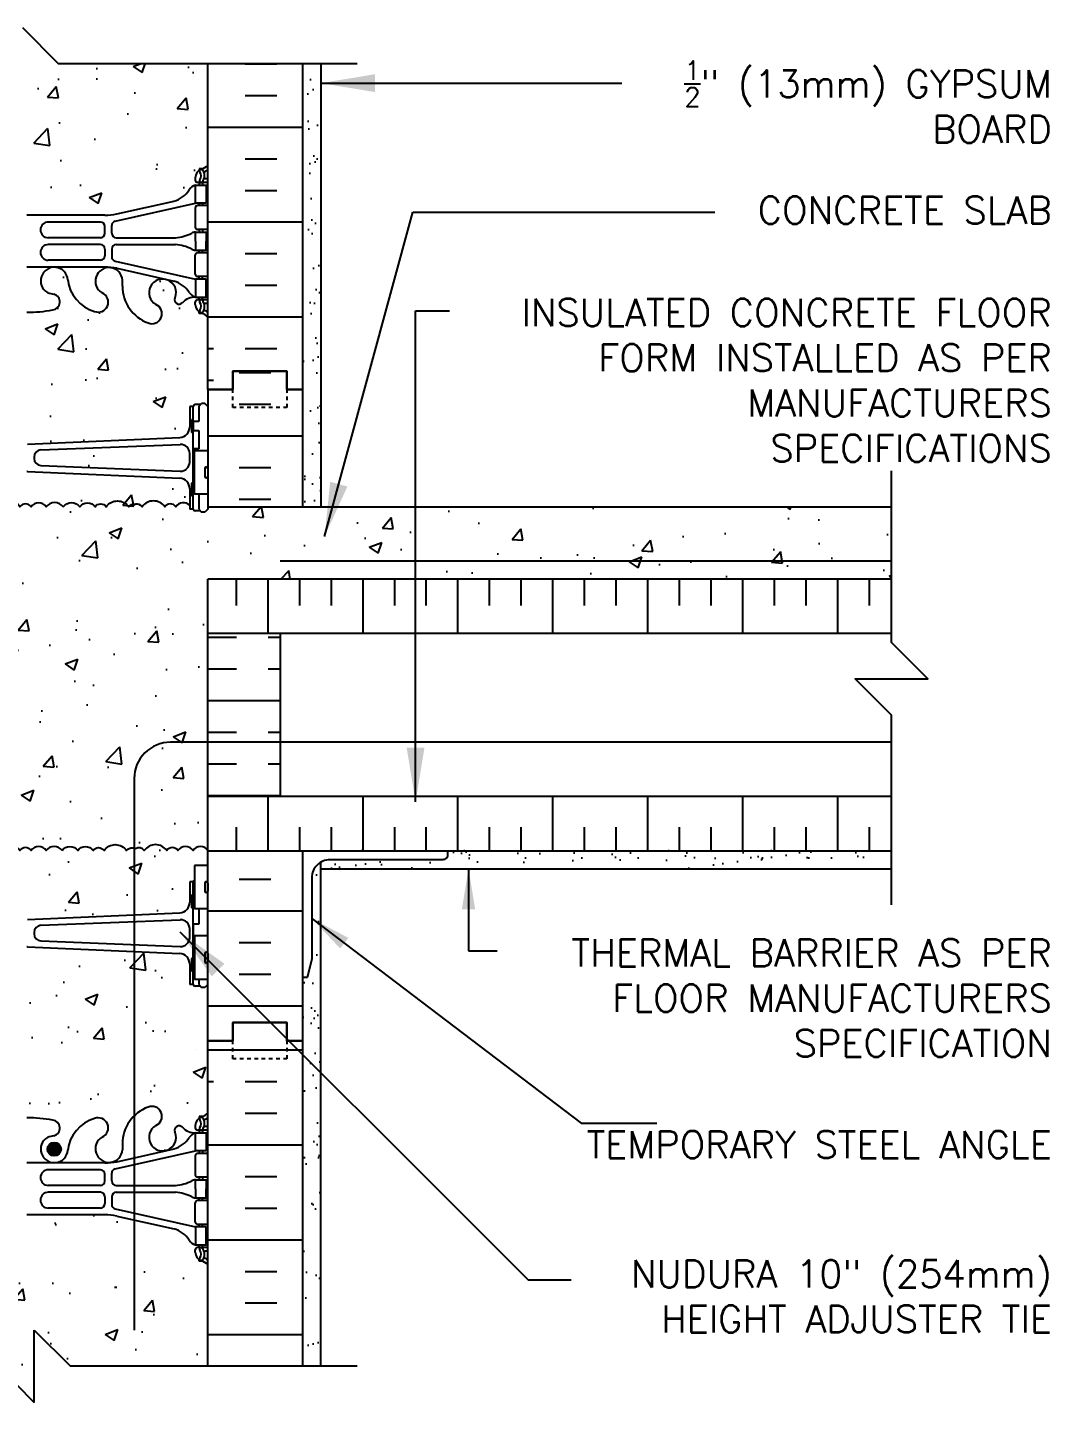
# Model space of a CAD drawing. Header units: inches. Extents: x 222.8 to 277, y 100 to 161.4.
# Drawn here: x 248.77 to 277.02, y 123.42 to 161.42 of the extents above; entities that cross this region are included whole.
import ezdxf

# ---------------------------------------------------------------- set-up
doc = ezdxf.new("R2010")
doc.units = ezdxf.units.IN
doc.header["$LTSCALE"] = 0.5
doc.header["$MEASUREMENT"] = 0
doc.linetypes.add('DASHED2', pattern=[0.375, 0.25, -0.125])
for name, color, linetype in [('HATCH', 12, 'Continuous'), ('line25', 2, 'Continuous'), ('LINE3', 3, 'Continuous'), ('LINE50', 5, 'Continuous'), ('LINE9', 9, 'Continuous'), ('TEXT', 4, 'Continuous'), ('Web_Edge', 9, 'Continuous')]:
    doc.layers.add(name, color=color, linetype=linetype)
doc.styles.add('DIM', font='romans.shx', dxfattribs={"width": 0.7})
doc.styles.add('ROMANS', font='romans.shx', dxfattribs={"height": 0.75})
doc.styles.get("Standard").update_dxf_attribs({"font": 'romans.shx', "height": 0.75})
doc.linetypes.add('STEEL', pattern='A,0.5,-0.2,["X",Standard,S=0.1,R=0,X=-0.1,Y=-0.05],-0.1', length=0.8)
doc.dimstyles.new('ext_12', dxfattribs={"dimscale": 12, "dimtxt": 0.09375, "dimasz": 0.09375, "dimexe": 0.09375, "dimexo": 0.0625, "dimgap": 0.0625, "dimtad": 1, "dimdec": 1, "dimzin": 2, "dimdsep": 46, "dimlunit": 4, "dimtxsty": 'DIM', "dimcen": 0.09, "dimdle": 0.09375, "dimclrt": 4, "dimadec": 0, "dimazin": 0, "dimtfac": 1, "dimtdec": 1, "dimtmove": 2, "dimatfit": 3, "dimfxl": 1, "dimfrac": 2, "dimtolj": 1, "dimtzin": 0, "dimarcsym": 0})
doc.dimstyles.new('ext_8', dxfattribs={"dimscale": 8, "dimtxt": 0.09375, "dimasz": 0.09375, "dimexe": 0.09375, "dimexo": 0.0625, "dimgap": 0.0625, "dimtad": 1, "dimdec": 1, "dimzin": 3, "dimdsep": 46, "dimlunit": 4, "dimtxsty": 'DIM', "dimcen": 0.09, "dimdle": 0.09375, "dimclrt": 4, "dimadec": 0, "dimazin": 0, "dimtfac": 1, "dimtdec": 1, "dimtmove": 2, "dimatfit": 3, "dimfxl": 1, "dimfrac": 2, "dimtolj": 1, "dimtzin": 0, "dimarcsym": 0})
pattern_1 = [(37.5, (58.62235, 5.7645), (-0.0314967, 0.963412), [0, -0.76, 0, -0.85, 0, -0.8125]), (7.5, (58.6224, 5.7645), (0.8848884, 1.411073), [0, -0.41, 0, -0.685, 0, -0.2625]), (327.5, (58.00735, 5.7645), (1.557071, 0.0028295), [0, -0.25, 0, -0.9, 0, -1.175]), (317.5, (58.0074, 5.7645), (1.503063, 0.438838), [0, -0.125, 0, -0.59, 0, -0.675])]

msp = doc.modelspace()

# ---------------------------------------------------------------- hatches: boundary and pattern name
at = {"layer": 'HATCH'}
h = msp.add_hatch(dxfattribs=at)
h.set_pattern_fill('AR-CONC', color=256, scale=0.5)
h.set_pattern_definition([(50, (0, 0), (3.5863, -0.31376), [0.375, -4.125]), (355, (0, 0), (-0.693757, 3.76096), [0.3, -3.3]), (100.4514, (0.299, -0.026), (2.892544, 3.4472), [0.3187, -3.50571]), (46.1842, (0, 1), (5.336207, -0.827596), [0.5625, -6.1875]), (96.6356, (0.4447, 0.931), (4.67331, 4.87059), [0.47805, -5.25857]), (351.1842, (0, 1), (4.67331, 4.87059), [0.45, -4.95]), (21, (0.5, 0.75), (2.984535, -2.013094), [0.375, -4.125]), (326, (0.5, 0.75), (1.216577, 3.62575), [0.3, -3.3]), (71.4514, (0.7487, 0.5822), (4.20111, 1.612656), [0.3187, -3.50571]), (37.5, (0, 0), (0.0607993, 1.6644693), [0, -3.26, 0, -3.35, 0, -3.3125]), (7.5, (0, 0), (1.315348, 1.972059), [0, -1.91, 0, -3.185, 0, -1.2625]), (327.5, (-1.115, 0), (2.669112, -0.1127744), [0, -1.25, 0, -3.9, 0, -5.175]), (317.5, (-1.615, 0), (2.91593, 0.500525), [0, -1.625, 0, -2.59, 0, -3.675])])
h.paths.add_polyline_path([(253.755, 160.424), (249.63, 160.424), (248.63, 161.424), (248.63, 159.424), (247.63, 160.424), (243.755, 160.424), (243.755, 157.617, 0.088416), (243.901, 157.519), (243.991, 157.519), (243.991, 157.478, -0.249069), (244.101, 157.271), (244.101, 157.203, -0.414214), (244.039, 157.141), (243.991, 157.141), (243.991, 157.071), (244.096, 157.071, -0.155529), (244.272, 156.936, 0.180914), (244.69, 156.625), (246.27, 156.272, 0.054974), (246.597, 156.236), (248.755, 156.236), (250.913, 156.236, 0.054974), (251.24, 156.272), (252.821, 156.625, 0.180914), (253.238, 156.936, -0.155529), (253.414, 157.071), (253.519, 157.071), (253.519, 157.141), (253.472, 157.141, -0.414214), (253.409, 157.203), (253.409, 157.271, -0.249069), (253.519, 157.478), (253.519, 157.519), (253.609, 157.519, 0.08841), (253.755, 157.617)])
h.paths.add_polyline_path([(253.755, 153.424, 0.08841), (253.609, 153.522), (253.519, 153.522), (253.519, 153.563, -0.249069), (253.409, 153.771), (253.409, 153.838, -0.414214), (253.472, 153.901), (253.519, 153.901), (253.519, 153.971), (253.414, 153.971, 0.231736), (253.056, 153.819, -0.8344), (252.845, 153.945), (252.857, 153.966, 2.155404), (252.318, 153.772, -1), (252.104, 153.261, -0.311223), (251.395, 154.277), (251.396, 154.442, 1.661382), (250.835, 154.089, -1), (250.621, 153.578, -0.30095), (249.885, 154.45, 1.661382), (249.324, 154.098, 0.055617), (249.503, 154.052, -0.843243), (249.469, 153.62, -0.047544), (248.755, 153.555, -0.047544), (248.041, 153.62, -0.843243), (248.007, 154.052, 0.055617), (248.186, 154.098, 1.661382), (247.625, 154.45, -0.30095), (246.889, 153.578, -1), (246.675, 154.089, 1.661382), (246.114, 154.442), (246.115, 154.277, -0.311223), (245.406, 153.261, -1), (245.192, 153.772, 2.155404), (244.654, 153.966), (244.665, 153.945, -0.834375), (244.454, 153.819, 0.23174), (244.096, 153.971), (243.991, 153.971), (243.991, 153.901), (244.039, 153.901, -0.414214), (244.101, 153.838), (244.101, 153.771, -0.249069), (243.991, 153.563), (243.991, 153.522), (243.901, 153.522, 0.088416), (243.755, 153.424), (243.755, 151.424), (243.755, 150.953), (243.835, 151.033), (243.925, 151.033), (243.955, 151.003), (244.105, 151.003, -0.414214), (244.155, 150.953), (244.255, 150.953), (244.255, 150.392, 0.390098), (244.53, 150.093), (248.739, 149.909, 0.020761), (248.755, 149.909, 0.020761), (248.772, 149.909), (252.98, 150.093, 0.390098), (253.255, 150.392), (253.255, 150.953), (253.355, 150.953, -0.414214), (253.405, 151.003), (253.505, 151.003), (253.555, 151.003), (253.585, 151.033), (253.675, 151.033), (253.755, 150.953), (253.755, 151.424)])
h.paths.add_polyline_path([(248.555, 149.515, -0.390098), (248.372, 149.316), (244.515, 149.164, -0.425773), (244.255, 149.414), (244.255, 149.652, -0.425773), (244.515, 149.902), (248.372, 149.75, -0.390098), (248.555, 149.551)])
h.paths.add_polyline_path([(253.255, 149.414, -0.425773), (252.995, 149.164), (249.139, 149.316, -0.390098), (248.955, 149.515), (248.955, 149.551, -0.390098), (249.139, 149.75), (252.995, 149.902, -0.425773), (253.255, 149.652)])
h.paths.add_polyline_path([(252.98, 148.973), (248.772, 149.157, 0.020761), (248.755, 149.157, 0.020761), (248.739, 149.157), (244.53, 148.973, 0.390098), (244.255, 148.674), (244.255, 148.263, -0.174031), (244.375, 148.179, -0.520567), (244.866, 148.179, -0.520567), (245.321, 148.179, -0.520567), (245.521, 148.179, -0.520567), (245.867, 148.179, -0.520567), (246.413, 148.179, -0.520567), (246.968, 148.179, -0.520567), (247.196, 148.179, -0.520567), (247.651, 148.179, -0.520567), (247.942, 148.179, -0.520567), (248.564, 148.179, -0.520567), (248.869, 148.179, -0.520567), (249.289, 148.179, -0.48966), (249.755, 148.179, -0.48966), (250.221, 148.179, -0.520567), (250.641, 148.179, -0.520567), (250.947, 148.179, -0.520567), (251.568, 148.179, -0.307914), (251.755, 148.25, -0.307914), (251.942, 148.179, -0.520567), (252.564, 148.179, -0.520567), (252.869, 148.179, -0.458053), (253.255, 148.218), (253.255, 148.674, 0.390098)])
h.paths.add_polyline_path([(272.651, 148.174), (253.755, 148.174), (253.755, 148.113), (253.675, 148.033), (253.585, 148.033), (253.555, 148.063), (253.405, 148.063, -0.414214), (253.355, 148.113), (253.255, 148.113), (253.255, 148.218, 0.458053), (252.869, 148.179, 0.520567), (252.564, 148.179, 0.520567), (251.942, 148.179, 0.307914), (251.755, 148.25, 0.307914), (251.568, 148.179, 0.520567), (250.947, 148.179, 0.520567), (250.641, 148.179, 0.520567), (250.221, 148.179, 0.48966), (249.755, 148.179, 0.48966), (249.289, 148.179, 0.520567), (248.869, 148.179, 0.520567), (248.564, 148.179, 0.520567), (247.942, 148.179, 0.520567), (247.651, 148.179, 0.520567), (247.196, 148.179, 0.520567), (246.968, 148.179, 0.520567), (246.413, 148.179, 0.520567), (245.867, 148.179, 0.520567), (245.521, 148.179, 0.520567), (245.321, 148.179, 0.520567), (244.866, 148.179, 0.520567), (244.375, 148.179, 0.174031), (244.255, 148.263), (244.255, 148.113), (244.155, 148.113, -0.414214), (244.105, 148.063), (244.005, 148.063), (243.955, 148.063), (243.925, 148.033), (243.835, 148.033), (243.755, 148.113), (243.755, 148.174), (224.859, 148.174), (224.859, 146.174), (243.755, 146.174), (243.755, 144.674), (243.755, 140.174), (243.755, 138.674, -0.567427), (244.02, 138.679, -0.520567), (244.375, 138.679, -0.520567), (244.866, 138.679, -0.520567), (245.321, 138.679, -0.520567), (245.521, 138.679, -0.520567), (245.867, 138.679, -0.520567), (246.413, 138.679, -0.520567), (246.968, 138.679, -0.520567), (247.196, 138.679, -0.520567), (247.651, 138.679, -0.520567), (247.942, 138.679, -0.520567), (248.564, 138.679, -0.520567), (248.869, 138.679, -0.520567), (249.289, 138.679, -0.520567), (249.726, 138.679, -0.520567), (250.163, 138.679, -0.520567), (250.583, 138.679, -0.520567), (250.888, 138.679, -0.520567), (251.51, 138.679, -0.40929), (251.755, 138.724, -0.40929), (252, 138.679, -0.520567), (252.622, 138.679, -0.520567), (252.927, 138.679, -0.520567), (253.347, 138.679, -0.563786), (253.755, 138.674), (253.755, 140.174), (253.755, 144.674), (253.755, 146.174), (272.651, 146.174)])
h.paths.add_polyline_path([(253.39, 138.269), (253.755, 138.269), (253.755, 138.674, 0.563786), (253.347, 138.679, 0.520567), (252.927, 138.679, 0.520567), (252.622, 138.679, 0.520567), (252, 138.679, 0.40929), (251.755, 138.724, 0.40929), (251.51, 138.679, 0.520567), (250.888, 138.679, 0.520567), (250.583, 138.679, 0.520567), (250.163, 138.679, 0.520567), (249.726, 138.679, 0.520567), (249.289, 138.679, 0.520567), (248.869, 138.679, 0.520567), (248.564, 138.679, 0.520567), (247.942, 138.679, 0.520567), (247.651, 138.679, 0.520567), (247.196, 138.679, 0.520567), (246.968, 138.679, 0.520567), (246.413, 138.679, 0.520567), (245.867, 138.679, 0.520567), (245.521, 138.679, 0.520567), (245.321, 138.679, 0.520567), (244.866, 138.679, 0.520567), (244.375, 138.679, 0.520567), (244.02, 138.679, 0.567427), (243.755, 138.674), (243.755, 138.269), (244.12, 138.269), (244.12, 137.864, -0.327813), (244.155, 137.816), (244.255, 137.816), (244.255, 137.255, 0.390098), (244.53, 136.956), (248.739, 136.772, 0.020761), (248.755, 136.771, 0.020761), (248.772, 136.772), (252.98, 136.956, 0.390098), (253.255, 137.255), (253.255, 137.816), (253.355, 137.816, -0.327813), (253.39, 137.864)])
h.paths.add_polyline_path([(253.755, 134.976), (253.675, 134.896), (253.585, 134.896), (253.555, 134.926), (253.405, 134.926, -0.414214), (253.355, 134.976), (253.255, 134.976), (253.255, 135.537, 0.390098), (252.98, 135.836), (248.772, 136.019, 0.020761), (248.755, 136.02, 0.020761), (248.739, 136.019), (244.53, 135.836, 0.390098), (244.255, 135.537), (244.255, 134.976), (244.155, 134.976, -0.414214), (244.105, 134.926), (244.005, 134.926), (243.955, 134.926), (243.925, 134.896), (243.835, 134.896), (243.755, 134.976), (243.755, 133.424), (243.755, 131.424, 0.088416), (243.901, 131.327), (243.991, 131.327), (243.991, 131.285, -0.249069), (244.101, 131.078), (244.101, 131.011, -0.414214), (244.039, 130.948), (243.991, 130.948), (243.991, 130.878), (244.096, 130.878, 0.231736), (244.454, 131.029, -0.8344), (244.665, 130.904), (244.654, 130.882, 2.155404), (245.192, 131.077, -1), (245.406, 131.588, -0.311223), (246.115, 130.572), (246.114, 130.407, 1.661382), (246.675, 130.76, -1), (246.889, 131.271, -0.30095), (247.625, 130.398, 1.661382), (248.186, 130.751, 0.055617), (248.007, 130.797, -0.843243), (248.041, 131.229, -0.047544), (248.755, 131.294, -0.047544), (249.469, 131.229, -0.843243), (249.503, 130.797, 0.055617), (249.324, 130.751, 1.661382), (249.885, 130.398, -0.30095), (250.621, 131.271, -1), (250.835, 130.76, 1.661382), (251.396, 130.407), (251.395, 130.572, -0.311223), (252.104, 131.588, -1), (252.318, 131.077, 2.155404), (252.857, 130.882), (252.845, 130.904, -0.834375), (253.056, 131.029, 0.23174), (253.414, 130.878), (253.519, 130.878), (253.519, 130.948), (253.472, 130.948, -0.414214), (253.409, 131.011), (253.409, 131.078, -0.249069), (253.519, 131.285), (253.519, 131.327), (253.609, 131.327, 0.08841), (253.755, 131.424), (253.755, 133.424)])
h.paths.add_polyline_path([(248.372, 136.613), (244.515, 136.764, 0.425773), (244.255, 136.515), (244.255, 136.277, 0.425773), (244.515, 136.027), (248.372, 136.179, 0.390098), (248.555, 136.378), (248.555, 136.413, 0.390098)])
h.paths.add_polyline_path([(253.255, 136.515, 0.425773), (252.995, 136.764), (249.139, 136.613, 0.390098), (248.955, 136.413), (248.955, 136.378, 0.390098), (249.139, 136.179), (252.995, 136.027, 0.425773), (253.255, 136.277)])
h.paths.add_polyline_path([(253.755, 127.232, 0.08841), (253.609, 127.329), (253.519, 127.329), (253.519, 127.371, -0.249069), (253.409, 127.578), (253.409, 127.646, -0.414214), (253.472, 127.708), (253.519, 127.708), (253.519, 127.778), (253.414, 127.778, -0.155529), (253.238, 127.912, 0.180914), (252.821, 128.224), (251.24, 128.577, 0.054974), (250.913, 128.613), (248.755, 128.613), (246.597, 128.613, 0.054974), (246.27, 128.577), (244.69, 128.224, 0.180914), (244.272, 127.912, -0.155529), (244.096, 127.778), (243.991, 127.778), (243.991, 127.708), (244.039, 127.708, -0.414214), (244.101, 127.646), (244.101, 127.578, -0.249069), (243.991, 127.371), (243.991, 127.329), (243.901, 127.329, 0.088416), (243.755, 127.232), (243.755, 124.424), (247.958, 124.424), (248.958, 123.424), (248.958, 125.424), (249.958, 124.424), (253.755, 124.424)])
h = msp.add_hatch(dxfattribs=at)
h.set_pattern_fill('AR-SAND', color=256, scale=0.5, style=0)
h.set_pattern_definition(pattern_1)
h.paths.add_polyline_path([(256.38, 148.174), (256.88, 148.174), (256.88, 160.424), (256.38, 160.424), (256.38, 151.424)])
h = msp.add_hatch(dxfattribs=at)
h.set_pattern_fill('INSUL', color=256, scale=7, style=0)
h.set_pattern_definition([(0, (58.6224, 5.7645), (0, 2.625), []), (0, (58.6224, 6.6395), (0, 2.625), [0.875, -0.875]), (0, (58.6224, 7.5145), (0, 2.625), [0.875, -0.875])])
h.paths.add_polyline_path([(256.38, 151.424), (255.943, 151.424), (255.943, 151.924), (254.443, 151.924), (254.443, 151.424), (253.755, 151.424), (253.755, 148.174), (256.38, 148.174)])
h.paths.add_polyline_path([(256.38, 138.674), (253.755, 138.674), (253.755, 133.424), (254.443, 133.424), (254.443, 133.924), (255.943, 133.924), (255.943, 133.424), (256.38, 133.424)])
h = msp.add_hatch(dxfattribs=at)
h.set_pattern_fill('INSUL', color=256, scale=7, angle=90, style=0)
h.set_pattern_definition([(90, (55.918, 8.9483), (-2.625, 2e-16), []), (90, (55.043, 8.9483), (-2.625, 2e-16), [0.875, -0.875]), (90, (54.168, 8.9483), (-2.625, 2e-16), [0.875, -0.875])])
h.paths.add_polyline_path([(272.651, 146.174), (253.755, 146.174), (253.755, 144.674), (272.651, 144.674)])
h.paths.add_polyline_path([(272.651, 138.674), (272.651, 140.174), (253.755, 140.174), (253.755, 138.674)])
h = msp.add_hatch(dxfattribs=at)
h.set_pattern_fill('INSUL', color=256, scale=7)
h.set_pattern_definition([(0, (55.918, 8.9483), (0, 2.625), []), (0, (55.918, 9.8233), (0, 2.625), [0.875, -0.875]), (0, (55.918, 10.6983), (0, 2.625), [0.875, -0.875])])
h.paths.add_polyline_path([(255.755, 141.674), (253.755, 141.674), (253.755, 140.174), (255.755, 140.174)])
h.paths.add_polyline_path([(255.755, 144.674), (253.755, 144.674), (253.755, 141.674), (255.755, 141.674)])
h = msp.add_hatch(dxfattribs=at)
h.set_pattern_fill('AR-SAND', color=256, scale=0.5, style=0)
h.set_pattern_definition(pattern_1)
h.paths.add_polyline_path([(256.88, 138.357, 0.267949), (256.63, 137.924), (256.63, 135.674), (256.505, 135.174), (256.38, 135.174), (256.38, 133.424), (256.38, 124.424), (256.88, 124.424)])
h = msp.add_hatch(dxfattribs=at)
h.set_pattern_fill('AR-SAND', color=256, scale=0.5, style=0)
h.set_pattern_definition([(37.5, (55.45795, 4.18255), (-0.0314967, 0.963412), [0, -0.76, 0, -0.85, 0, -0.8125]), (7.5, (55.458, 4.1825), (0.8848884, 1.411073), [0, -0.41, 0, -0.685, 0, -0.2625]), (327.5, (54.84295, 4.18255), (1.557071, 0.0028295), [0, -0.25, 0, -0.9, 0, -1.175]), (317.5, (54.843, 4.1825), (1.503063, 0.438838), [0, -0.125, 0, -0.59, 0, -0.675])])
h.paths.add_polyline_path([(260.38, 138.674), (260.38, 138.549, -0.414214), (260.255, 138.424), (257.13, 138.424, 0.131652), (256.88, 138.357), (256.88, 138.174), (272.651, 138.174), (272.651, 138.674)])
at = {"layer": 'LINE3'}
msp.add_hatch(color=256, dxfattribs=at).paths.add_polyline_path([(249.699, 130.426, 1), (249.324, 130.426, 1)])

# ---------------------------------------------------------------- linework, layer by layer
at = {"layer": 'HATCH'}
for p, q in [((255.667, 160.415), (254.792, 160.415)), ((255.667, 159.54), (254.792, 159.54)), ((256.38, 158.665), (253.755, 158.665)), ((255.667, 157.79), (254.792, 157.79)), ((255.667, 156.915), (254.792, 156.915)), ((256.38, 156.04), (253.755, 156.04)), ((255.667, 155.165), (254.792, 155.165)), ((255.667, 154.29), (254.792, 154.29)), ((256.38, 153.415), (253.755, 153.415)), ((253.917, 152.54), (253.755, 152.54)), ((255.667, 152.54), (254.792, 152.54)), ((253.917, 151.665), (253.755, 151.665)), ((272.651, 144.674), (253.755, 144.674)), ((272.651, 140.174), (253.755, 140.174)), ((258, 138.674), (258.026, 138.701)), ((260.829, 138.674), (260.855, 138.701)), ((266.485, 138.674), (266.512, 138.701)), ((269.314, 138.674), (269.34, 138.701)), ((253.425, 133.18), (253.425, 133.18)), ((256.38, 133.165), (253.755, 133.165)), ((253.917, 132.29), (253.755, 132.29)), ((255.667, 132.29), (254.792, 132.29)), ((255.667, 131.415), (254.792, 131.415)), ((256.38, 130.54), (253.755, 130.54)), ((255.667, 129.665), (254.792, 129.665)), ((255.667, 128.79), (254.792, 128.79)), ((256.38, 127.915), (253.755, 127.915)), ((255.667, 127.04), (254.792, 127.04)), ((255.667, 126.165), (254.792, 126.165)), ((256.38, 125.29), (253.755, 125.29))]:
    msp.add_line(p, q, dxfattribs=at)
for points in [[(249.755, 148.179, 0.48966), (249.289, 148.179, 0.520567), (248.869, 148.179, 0.520567), (248.564, 148.179, 0.520567), (247.942, 148.179, 0.520567), (247.651, 148.179, 0.520567), (247.196, 148.179, 0.520567), (246.968, 148.179, 0.520567), (246.413, 148.179, 0.520567), (245.867, 148.179, 0.520567), (245.521, 148.179, 0.520567), (245.321, 148.179, 0.520567), (244.866, 148.179, 0.520567), (244.375, 148.179, 0.174031), (244.255, 148.263, 0.174031)], [(249.755, 148.179, -0.48966), (250.221, 148.179, -0.520567), (250.641, 148.179, -0.520567), (250.947, 148.179, -0.520567), (251.568, 148.179, -0.307914), (251.755, 148.25, -0.307914)], [(253.255, 148.218, 0.458053), (252.869, 148.179, 0.520567), (252.564, 148.179, 0.520567), (251.942, 148.179, 0.307914), (251.755, 148.25)], [(249.726, 138.679, 0.520567), (249.289, 138.679, 0.520567), (248.869, 138.679, 0.520567), (248.564, 138.679, 0.520567), (247.942, 138.679, 0.520567), (247.651, 138.679, 0.520567), (247.196, 138.679, 0.520567), (246.968, 138.679, 0.520567), (246.413, 138.679, 0.520567), (245.867, 138.679, 0.520567), (245.521, 138.679, 0.520567), (245.321, 138.679, 0.520567), (244.866, 138.679, 0.520567), (244.375, 138.679, 0.520567), (244.02, 138.679, 0.567427), (243.755, 138.674)], [(249.726, 138.679, -0.520567), (250.163, 138.679, -0.520567), (250.583, 138.679, -0.520567), (250.888, 138.679, -0.520567), (251.51, 138.679, -0.40929), (251.755, 138.724, -0.40929)], [(253.755, 138.674, 0.563786), (253.347, 138.679, 0.520567), (252.927, 138.679, 0.520567), (252.622, 138.679, 0.520567), (252, 138.679, 0.40929), (251.755, 138.724)]]:
    msp.add_lwpolyline(points, format="xyb", dxfattribs=at)
at = {"layer": 'line25'}
for p, q in [((253.755, 151.424), (253.755, 160.424)), ((253.755, 151.424), (253.755, 148.174)), ((253.755, 149.729), (253.39, 149.729)), ((253.39, 148.529), (253.39, 149.729)), ((253.755, 148.529), (253.39, 148.529)), ((253.755, 148.174), (272.651, 148.174)), ((272.651, 146.174), (253.755, 146.174)), ((253.755, 144.674), (253.755, 146.174)), ((253.755, 138.674), (253.755, 140.174)), ((253.755, 133.424), (253.755, 138.674)), ((253.755, 138.674), (272.651, 138.674)), ((253.39, 138.269), (253.39, 137.069)), ((253.755, 138.269), (253.39, 138.269)), ((253.755, 137.069), (253.39, 137.069)), ((253.755, 136.319), (253.39, 136.319)), ((253.39, 136.319), (253.39, 135.119)), ((253.755, 135.119), (253.39, 135.119)), ((253.755, 124.424), (253.755, 133.424))]:
    msp.add_line(p, q, dxfattribs=at)
at = {"layer": 'LINE3', "linetype": 'STEEL'}
msp.add_line((272.651, 146.674), (255.755, 146.674), dxfattribs=at)
at = {"layer": 'LINE3'}
msp.add_lwpolyline([(272.651, 141.671), (252.722, 141.671, 0.414214), (251.722, 140.671), (251.722, 125.421)], format="xyb", dxfattribs=at)
msp.add_circle((249.511, 130.426), 0.188, dxfattribs=at)
at = {"layer": 'LINE50'}
for p, q in [((256.38, 151.424), (256.38, 160.424)), ((256.38, 148.174), (256.38, 151.424)), ((256.38, 133.424), (256.38, 138.674)), ((256.38, 124.424), (256.38, 133.424))]:
    msp.add_line(p, q, dxfattribs=at)
for points in [[(256.38, 151.424), (255.943, 151.424), (255.943, 151.924), (254.443, 151.924), (254.443, 151.424), (253.755, 151.424)], [(253.755, 151.424), (254.443, 151.424), (254.443, 151.924), (255.943, 151.924), (255.943, 151.424), (256.38, 151.424)], [(253.755, 133.424), (254.443, 133.424), (254.443, 133.924), (255.943, 133.924), (255.943, 133.424), (256.38, 133.424)], [(256.38, 133.424), (255.943, 133.424), (255.943, 133.924), (254.443, 133.924), (254.443, 133.424), (253.755, 133.424)]]:
    msp.add_lwpolyline(points, dxfattribs=at)
at = {"layer": 'LINE9'}
for p, q in [((248.63, 161.424), (249.63, 160.424)), ((257.88, 160.424), (249.63, 160.424)), ((256.88, 160.424), (256.88, 148.174)), ((253.355, 150.953), (253.255, 150.953)), ((253.255, 150.953), (253.255, 150.392)), ((253.355, 148.113), (253.355, 150.953)), ((253.355, 150.933), (253.355, 150.933)), ((253.555, 151.003), (253.405, 151.003)), ((253.505, 151.003), (253.405, 151.003)), ((253.505, 150.953), (253.585, 151.033)), ((253.505, 150.953), (253.505, 150.533)), ((253.675, 151.033), (253.585, 151.033)), ((253.755, 150.953), (253.675, 151.033)), ((253.305, 150.583), (253.305, 150.233)), ((253.355, 150.583), (253.305, 150.583)), ((253.355, 150.233), (253.305, 150.233)), ((253.505, 150.283), (253.505, 149.783)), ((248.772, 149.909), (252.98, 150.093)), ((249.139, 149.75), (252.995, 149.902)), ((248.955, 149.551), (248.955, 149.515)), ((253.255, 149.414), (253.255, 149.652)), ((248.772, 149.157), (252.98, 148.973)), ((249.139, 149.316), (252.995, 149.164)), ((253.675, 149.239), (253.675, 149.019)), ((253.675, 149.184), (253.675, 149.184)), ((253.675, 149.074), (253.675, 149.074)), ((253.715, 149.279), (253.715, 149.279)), ((253.715, 148.979), (253.715, 148.979)), ((253.755, 149.239), (253.755, 149.019)), ((253.255, 148.674), (253.255, 148.113)), ((253.355, 148.833), (253.305, 148.833)), ((253.305, 148.833), (253.305, 148.483)), ((253.355, 148.483), (253.305, 148.483)), ((253.505, 148.529), (253.505, 148.113)), ((253.355, 148.113), (253.255, 148.113)), ((253.505, 148.063), (253.405, 148.063)), ((253.555, 148.063), (253.405, 148.063)), ((253.505, 148.113), (253.585, 148.033)), ((253.675, 148.033), (253.585, 148.033)), ((253.755, 148.113), (253.675, 148.033)), ((253.755, 148.174), (253.755, 148.113)), ((253.755, 140.174), (253.755, 144.674)), ((255.755, 144.674), (255.755, 140.174)), ((256.88, 124.424), (256.88, 138.357)), ((256.88, 138.174), (272.651, 138.174)), ((253.355, 137.816), (253.255, 137.816)), ((253.255, 137.816), (253.255, 137.255)), ((253.355, 134.976), (253.355, 137.816)), ((253.355, 137.796), (253.355, 137.796)), ((253.675, 137.779), (253.675, 137.559)), ((253.675, 137.724), (253.675, 137.724)), ((253.675, 137.614), (253.675, 137.614)), ((253.715, 137.819), (253.715, 137.819)), ((253.755, 137.779), (253.755, 137.559)), ((253.305, 137.446), (253.305, 137.096)), ((253.355, 137.446), (253.305, 137.446)), ((253.715, 137.519), (253.715, 137.519)), ((248.772, 136.772), (252.98, 136.956)), ((253.355, 137.096), (253.305, 137.096)), ((253.505, 137.069), (253.505, 136.646)), ((249.139, 136.613), (252.995, 136.764)), ((253.255, 136.277), (253.255, 136.515)), ((248.955, 136.413), (248.955, 136.378)), ((249.139, 136.179), (252.995, 136.027)), ((248.772, 136.019), (252.98, 135.836)), ((253.355, 135.696), (253.305, 135.696)), ((253.305, 135.696), (253.305, 135.346)), ((253.675, 135.829), (253.675, 135.609)), ((253.675, 135.774), (253.675, 135.774)), ((253.675, 135.664), (253.675, 135.664)), ((253.715, 135.869), (253.715, 135.869)), ((253.755, 135.829), (253.755, 135.609)), ((253.255, 135.537), (253.255, 134.976)), ((253.355, 135.346), (253.305, 135.346)), ((253.715, 135.569), (253.715, 135.569)), ((253.355, 134.976), (253.255, 134.976)), ((253.505, 134.926), (253.405, 134.926)), ((253.555, 134.926), (253.405, 134.926)), ((253.505, 135.119), (253.505, 134.976)), ((253.505, 134.976), (253.585, 134.896)), ((253.755, 134.976), (253.675, 134.896)), ((253.675, 134.896), (253.585, 134.896)), ((248.958, 123.424), (248.958, 125.424)), ((248.958, 125.424), (249.958, 124.424)), ((247.958, 124.424), (248.958, 123.424)), ((257.88, 124.424), (249.958, 124.424))]:
    msp.add_line(p, q, dxfattribs=at)
at = {"layer": 'LINE9', "linetype": 'DASHED2', "ltscale": 0.15}
for points in [[(255.943, 151.424), (255.943, 151.424), (255.943, 150.924), (254.443, 150.924), (254.443, 151.424), (254.443, 151.424)], [(255.943, 133.424), (255.943, 133.424), (255.943, 132.924), (254.443, 132.924), (254.443, 133.424), (254.443, 133.424)]]:
    msp.add_lwpolyline(points, dxfattribs=at)
at = {"layer": 'LINE9'}
for points in [[(253.505, 150.533), (253.355, 150.533), (253.355, 150.283), (253.505, 150.283)], [(253.505, 149.783), (253.505, 149.783), (253.355, 149.783), (253.355, 149.283), (253.39, 149.283)], [(272.651, 137.174), (272.651, 142.424), (271.651, 143.424), (273.651, 143.424), (272.651, 144.424), (272.651, 149.174)], [(253.39, 148.533), (253.355, 148.533), (253.355, 148.783), (253.39, 148.783)], [(253.39, 137.396), (253.355, 137.396), (253.355, 137.146), (253.39, 137.146)], [(253.505, 136.646), (253.505, 136.646), (253.355, 136.646), (253.355, 136.146), (253.39, 136.146)], [(253.39, 135.396), (253.355, 135.396), (253.355, 135.646), (253.39, 135.646)]]:
    msp.add_lwpolyline(points, dxfattribs=at)
msp.add_lwpolyline([(256.38, 135.174), (256.38, 138.674), (260.38, 138.674), (260.38, 138.549, -0.414214), (260.255, 138.424), (257.13, 138.424, 0.414214), (256.63, 137.924), (256.63, 135.674), (256.505, 135.174)], format="xyb", close=True, dxfattribs=at)
for centre, radius, start, end in [((253.405, 150.953), 0.05, 90, 180), ((252.955, 150.392), 0.3, 274.7574, 0), ((249.155, 149.551), 0.2, 94.7574, 180), ((253.005, 149.652), 0.25, 0, 92.2521), ((249.155, 149.515), 0.2, 180, 265.2426), ((253.005, 149.414), 0.25, 267.7479, 0), ((248.755, 148.957), 0.2, 85.2426, 90), ((252.955, 148.674), 0.3, 0, 85.2426), ((253.715, 149.239), 0.04, 90, 180), ((253.715, 149.019), 0.04, 180, 270), ((253.715, 149.239), 0.04, 0, 90), ((253.715, 149.019), 0.04, 270, 0), ((253.405, 148.113), 0.05, 180, 270), ((253.405, 137.816), 0.05, 107.4007, 180), ((253.715, 137.779), 0.04, 90, 180), ((253.715, 137.779), 0.04, 0, 90), ((252.955, 137.255), 0.3, 274.7574, 0), ((253.715, 137.559), 0.04, 180, 270), ((253.715, 137.559), 0.04, 270, 0), ((249.155, 136.413), 0.2, 94.7574, 180), ((253.005, 136.515), 0.25, 0, 92.2521), ((249.155, 136.378), 0.2, 180, 265.2426), ((253.005, 136.277), 0.25, 267.7479, 0), ((248.755, 135.82), 0.2, 85.2426, 90), ((252.955, 135.537), 0.3, 0, 85.2426), ((253.715, 135.829), 0.04, 90, 180), ((253.715, 135.829), 0.04, 0, 90), ((253.715, 135.609), 0.04, 180, 270), ((253.715, 135.609), 0.04, 270, 0), ((253.405, 134.976), 0.05, 180, 270)]:
    msp.add_arc(centre, radius, start, end, dxfattribs=at)
at = {"layer": 'Web_Edge'}
for p, q in [((253.609, 157.519), (253.519, 157.519)), ((253.519, 157.519), (253.519, 157.478)), ((253.409, 157.271), (253.409, 157.203)), ((253.755, 157.141), (253.472, 157.141)), ((253.519, 157.141), (253.519, 157.071)), ((253.609, 157.141), (253.609, 157.071)), ((253.755, 157.241), (253.677, 157.241)), ((251.197, 156.074), (253.414, 156.571)), ((251.24, 156.272), (252.821, 156.625)), ((253.519, 156.571), (253.519, 156.501)), ((253.609, 156.571), (253.609, 156.501)), ((250.913, 156.236), (248.755, 156.236)), ((253.409, 156.438), (253.409, 155.903)), ((253.755, 156.501), (253.472, 156.501)), ((250.786, 156.049), (249.347, 156.049)), ((250.911, 155.74), (250.911, 155.924)), ((251.099, 155.74), (251.099, 155.952)), ((253.755, 155.841), (253.472, 155.841)), ((253.519, 155.841), (253.519, 155.771)), ((253.609, 155.841), (253.609, 155.771)), ((250.786, 155.615), (249.347, 155.615)), ((250.786, 155.426), (249.347, 155.426)), ((251.224, 155.615), (252.861, 155.615)), ((251.224, 155.426), (252.861, 155.426)), ((250.911, 155.301), (250.911, 155.117)), ((251.099, 155.301), (251.099, 155.089)), ((253.409, 154.603), (253.409, 155.138)), ((253.755, 155.201), (253.472, 155.201)), ((253.519, 155.201), (253.519, 155.271)), ((253.609, 155.201), (253.609, 155.271)), ((250.913, 154.805), (248.755, 154.805)), ((250.786, 154.992), (249.347, 154.992)), ((251.197, 154.967), (253.414, 154.471)), ((251.24, 154.769), (252.821, 154.416)), ((251.395, 154.277), (251.396, 154.442)), ((253.755, 154.541), (253.472, 154.541)), ((253.519, 154.471), (253.519, 154.541)), ((253.609, 154.471), (253.609, 154.541)), ((252.857, 153.966), (252.845, 153.945)), ((253.755, 153.901), (253.472, 153.901)), ((253.519, 153.901), (253.519, 153.971)), ((253.609, 153.901), (253.609, 153.971)), ((253.409, 153.771), (253.409, 153.838)), ((253.519, 153.522), (253.519, 153.563)), ((253.609, 153.522), (253.519, 153.522)), ((253.755, 153.801), (253.677, 153.801)), ((253.609, 131.327), (253.519, 131.327)), ((253.519, 131.327), (253.519, 131.285)), ((252.857, 130.882), (252.845, 130.904)), ((253.409, 131.078), (253.409, 131.011)), ((253.755, 130.948), (253.472, 130.948)), ((253.519, 130.948), (253.519, 130.878)), ((253.609, 130.948), (253.609, 130.878)), ((253.755, 131.048), (253.677, 131.048)), ((251.197, 129.882), (253.414, 130.378)), ((251.24, 130.08), (252.821, 130.433)), ((251.395, 130.572), (251.396, 130.407)), ((253.519, 130.378), (253.519, 130.308)), ((253.609, 130.378), (253.609, 130.308)), ((250.913, 130.044), (248.755, 130.044)), ((253.409, 130.246), (253.409, 129.711)), ((253.755, 130.308), (253.472, 130.308)), ((250.786, 129.857), (249.347, 129.857)), ((250.911, 129.548), (250.911, 129.732)), ((251.099, 129.547), (251.099, 129.76)), ((253.755, 129.648), (253.472, 129.648)), ((253.519, 129.648), (253.519, 129.578)), ((253.609, 129.648), (253.609, 129.578)), ((250.786, 129.423), (249.347, 129.423)), ((250.786, 129.233), (249.347, 129.233)), ((251.224, 129.422), (252.861, 129.422)), ((251.224, 129.234), (252.861, 129.234)), ((250.911, 129.108), (250.911, 128.924)), ((251.099, 129.109), (251.099, 128.897)), ((253.409, 128.411), (253.409, 128.946)), ((253.755, 129.008), (253.472, 129.008)), ((253.519, 129.008), (253.519, 129.078)), ((253.609, 129.008), (253.609, 129.078)), ((250.913, 128.613), (248.755, 128.613)), ((250.786, 128.799), (249.347, 128.799)), ((251.197, 128.775), (253.414, 128.278)), ((251.24, 128.577), (252.821, 128.224)), ((253.755, 128.348), (253.472, 128.348)), ((253.519, 128.278), (253.519, 128.348)), ((253.609, 128.278), (253.609, 128.348)), ((253.755, 127.708), (253.472, 127.708)), ((253.519, 127.708), (253.519, 127.778)), ((253.609, 127.708), (253.609, 127.778)), ((253.409, 127.578), (253.409, 127.646)), ((253.519, 127.329), (253.519, 127.371)), ((253.609, 127.329), (253.519, 127.329)), ((253.755, 127.608), (253.677, 127.608))]:
    msp.add_line(p, q, dxfattribs=at)
for points in [[(253.714, 156.571), (253.414, 156.571), (253.414, 157.071), (253.714, 157.071)], [(253.714, 154.471), (253.414, 154.471), (253.414, 153.971), (253.714, 153.971)], [(253.714, 130.378), (253.414, 130.378), (253.414, 130.878), (253.714, 130.878)], [(253.714, 128.278), (253.414, 128.278), (253.414, 127.778), (253.714, 127.778)]]:
    msp.add_lwpolyline(points, close=True, dxfattribs=at)
for points in [[(253.414, 155.521), (253.414, 155.771), (253.714, 155.771), (253.714, 155.521)], [(253.414, 155.521), (253.414, 155.271), (253.714, 155.271), (253.714, 155.521)], [(253.414, 129.328), (253.414, 129.578), (253.714, 129.578), (253.714, 129.328)], [(253.414, 129.328), (253.414, 129.078), (253.714, 129.078), (253.714, 129.328)]]:
    msp.add_lwpolyline(points, dxfattribs=at)
for centre, radius, start, end in [((253.659, 157.271), 0.25, 109.4712, 180), ((253.573, 157.456), 0.045, 40.8121, 218.552), ((253.415, 157.325), 0.16, 317.5391, 39.9999), ((253.409, 157.978), 0.5, 289.4712, 313.7878), ((253.415, 157.325), 0.25, 317.5391, 39.8855), ((253.671, 157.415), 0.021, 116.0043, 196.536), ((253.409, 157.978), 0.6, 294.9252, 305.2158), ((253.537, 156.728), 0.364, 109.6613, 145.0225), ((253.472, 157.203), 0.0625, 180, 270), ((253.567, 157.187), 0.045, 137.5391, 317.5391), ((253.677, 157.26), 0.0196, 164.5099, 270.5968), ((252.613, 157.339), 0.743, 286.1893, 327.2081), ((250.913, 157.736), 1.5, 270, 282.5865), ((253.472, 156.438), 0.0625, 90, 180), ((249.347, 155.832), 0.217, 90, 270), ((250.786, 155.924), 0.125, 0, 90), ((251.224, 155.952), 0.125, 102.6233, 180), ((253.472, 155.903), 0.0625, 180, 270), ((249.347, 155.209), 0.217, 90, 270), ((250.786, 155.74), 0.125, 270, 360), ((250.786, 155.301), 0.125, 0, 90), ((251.224, 155.74), 0.125, 180, 270), ((251.224, 155.301), 0.125, 90, 180), ((252.773, 156.781), 1.17, 274.3495, 297.3635), ((252.773, 154.26), 1.17, 62.6365, 85.6505), ((253.418, 155.552), 0.219, 91.08, 119.5063), ((250.786, 155.117), 0.125, 270, 0), ((251.224, 155.089), 0.125, 180, 257.3767), ((253.418, 155.489), 0.219, 240.4937, 268.92), ((253.472, 155.138), 0.0625, 90, 180), ((249.511, 154.423), 0.375, 4.2448, 240.0685), ((251.022, 154.414), 0.375, 4.2448, 240.0685), ((250.913, 153.305), 1.5, 77.4135, 90), ((250.912, 154.57), 1.034, 186.6669, 253.6635), ((252.505, 154.097), 0.375, 339.6243, 240.0685), ((252.613, 153.702), 0.743, 32.7919, 73.8107), ((253.472, 154.603), 0.0625, 180, 270), ((249.618, 154.878), 0.834, 249.3729, 262.1063), ((249.449, 153.839), 0.22, 275.1835, 75.7396), ((250.728, 153.834), 0.277, 247.32, 67.32), ((252.487, 154.283), 1.092, 180.3332, 249.4825), ((252.962, 153.902), 0.125, 159.6243, 318.9873), ((253.389, 153.53), 0.441, 86.7976, 138.9873), ((253.537, 154.313), 0.364, 214.9775, 250.3387), ((253.472, 153.838), 0.0625, 90, 180), ((248.772, 157.332), 3.777, 269.7394, 280.6275), ((252.211, 153.516), 0.277, 247.32, 67.32), ((253.659, 153.771), 0.25, 180, 250.5288), ((253.567, 153.854), 0.045, 42.4609, 222.4609), ((253.573, 153.585), 0.045, 141.448, 319.1879), ((253.415, 153.716), 0.16, 320.0001, 42.4609), ((253.409, 153.063), 0.5, 46.2122, 70.5288), ((253.415, 153.716), 0.25, 320.1145, 42.4609), ((253.671, 153.626), 0.021, 163.464, 243.9957), ((253.677, 153.781), 0.0196, 89.4032, 195.4901), ((253.409, 153.063), 0.6, 54.7832, 65.0748), ((252.487, 130.565), 1.092, 110.5175, 179.6668), ((252.211, 131.332), 0.277, 292.68, 112.68), ((248.772, 127.516), 3.777, 79.3725, 90.2606), ((249.449, 131.01), 0.22, 284.2604, 84.8165), ((250.912, 130.278), 1.034, 106.3365, 173.3331), ((250.728, 131.015), 0.277, 292.68, 112.68), ((253.659, 131.078), 0.25, 109.4712, 180), ((253.573, 131.264), 0.045, 40.8121, 218.552), ((253.415, 131.133), 0.16, 317.5391, 39.9999), ((253.409, 131.785), 0.5, 289.4712, 313.7878), ((253.415, 131.133), 0.25, 317.5391, 39.8855), ((253.671, 131.222), 0.021, 116.0043, 196.536), ((253.409, 131.785), 0.6, 294.9252, 305.2168), ((249.511, 130.426), 0.375, 119.9315, 355.7552), ((249.618, 129.97), 0.834, 97.8937, 110.6271), ((251.022, 130.435), 0.375, 119.9315, 355.7552), ((252.505, 130.752), 0.375, 119.9315, 20.3757), ((252.613, 131.147), 0.743, 286.1893, 327.2081), ((252.962, 130.947), 0.125, 41.0127, 200.3757), ((253.389, 131.319), 0.441, 221.0127, 273.2024), ((253.537, 130.536), 0.364, 109.6613, 145.0225), ((253.472, 131.011), 0.0625, 180, 270), ((253.567, 130.994), 0.045, 137.5391, 317.5391), ((253.677, 131.068), 0.0196, 164.5099, 270.5968), ((250.913, 131.544), 1.5, 270, 282.5865), ((253.472, 130.246), 0.0625, 90, 180), ((249.347, 129.64), 0.217, 90, 270), ((250.786, 129.732), 0.125, 0, 90), ((251.224, 129.76), 0.125, 102.6233, 180), ((253.472, 129.711), 0.0625, 180, 270), ((249.347, 129.016), 0.217, 90, 270), ((250.786, 129.548), 0.125, 270, 360), ((250.786, 129.108), 0.125, 0, 90), ((251.224, 129.547), 0.125, 180, 270), ((251.224, 129.109), 0.125, 90, 180), ((252.773, 130.589), 1.17, 274.3495, 297.3635), ((252.773, 128.067), 1.17, 62.6365, 85.6505), ((253.418, 129.36), 0.219, 91.08, 119.5063), ((250.786, 128.924), 0.125, 270, 0), ((251.224, 128.897), 0.125, 180, 257.3767), ((253.418, 129.297), 0.219, 240.4937, 268.92), ((253.472, 128.946), 0.0625, 90, 180), ((250.913, 127.113), 1.5, 77.4135, 90), ((252.613, 127.51), 0.743, 32.7919, 73.8107), ((253.472, 128.411), 0.0625, 180, 270), ((253.537, 128.121), 0.364, 214.9775, 250.3387), ((253.472, 127.646), 0.0625, 90, 180), ((253.567, 127.662), 0.045, 42.4609, 222.4609), ((253.415, 127.524), 0.25, 320.1145, 42.4609), ((253.659, 127.578), 0.25, 180, 250.5288), ((253.573, 127.393), 0.045, 141.448, 319.1879), ((253.415, 127.524), 0.16, 320.0001, 42.4609), ((253.409, 126.871), 0.5, 46.2122, 70.5288), ((253.671, 127.434), 0.021, 163.464, 243.9957), ((253.677, 127.589), 0.0196, 89.4032, 195.4901), ((253.409, 126.871), 0.6, 54.7842, 65.0748)]:
    msp.add_arc(centre, radius, start, end, dxfattribs=at)
for points in [[(250.911, 155.745), (250.911, 155.919)], [(250.911, 155.296), (250.911, 155.122)], [(250.911, 129.553), (250.911, 129.727)], [(250.911, 129.103), (250.911, 128.929)]]:
    msp.add_open_spline(points, degree=1, dxfattribs=at)

# ---------------------------------------------------------------- texts
at = {"layer": 'TEXT', "char_height": 0.75, "attachment_point": 6, "style": 'ROMANS'}
for s, insert, width in [('\\A1; {\\H0.7x;\\S1/2;}" (13mm) GYPSUM BOARD', (277.082, 159.369), 12.17415), ('\\A1;CONCRETE SLAB', (277.082, 156.377), 12.17415), ('INSULATED CONCRETE FLOOR FORM INSTALLED AS PER MANUFACTURERS SPECIFICATIONS', (277.082, 151.672), 17.62644), ('THERMAL BARRIER AS PER FLOOR MANUFACTURERS SPECIFICATION', (277.082, 134.6), 17.24655), ('TEMPORARY STEEL ANGLE', (277.082, 130.552), 14.14028), ('NUDURA 10" (254mm) HEIGHT ADJUSTER TIE', (277.082, 126.356), 13.11256)]:
    msp.add_mtext(s, dxfattribs=dict(at, insert=insert, width=width))

# ---------------------------------------------------------------- leaders
at = {"layer": 'TEXT'}
for points, dimstyle, override in [([(256.878, 159.886), (262.297, 159.886), (265.196, 159.886)], 'ext_8', {"dimasz": 0.1875, "dimtad": 0}), ([(256.982, 147.356), (259.418, 156.319), (267.773, 156.319)], 'ext_8', {"dimasz": 0.1875, "dimtad": 0}), ([(259.497, 140.02), (259.497, 153.593), (260.431, 153.593)], 'ext_8', {"dimasz": 0.1875, "dimtad": 0}), ([(260.961, 138.178), (260.961, 135.905), (261.748, 135.905)], 'ext_12', {"dimgap": 0.0625, "dimtad": 0}), ([(252.98, 136.434), (262.611, 126.811), (263.798, 126.811)], 'ext_8', {"dimasz": 0.1875, "dimtad": 0}), ([(256.63, 136.799), (264.078, 131.146), (266.161, 131.146)], 'ext_12', {"dimgap": 0.0625, "dimtad": 0})]:
    msp.add_leader(points, dimstyle=dimstyle, override=override, dxfattribs=at)

doc.saveas('drawing.dxf')
